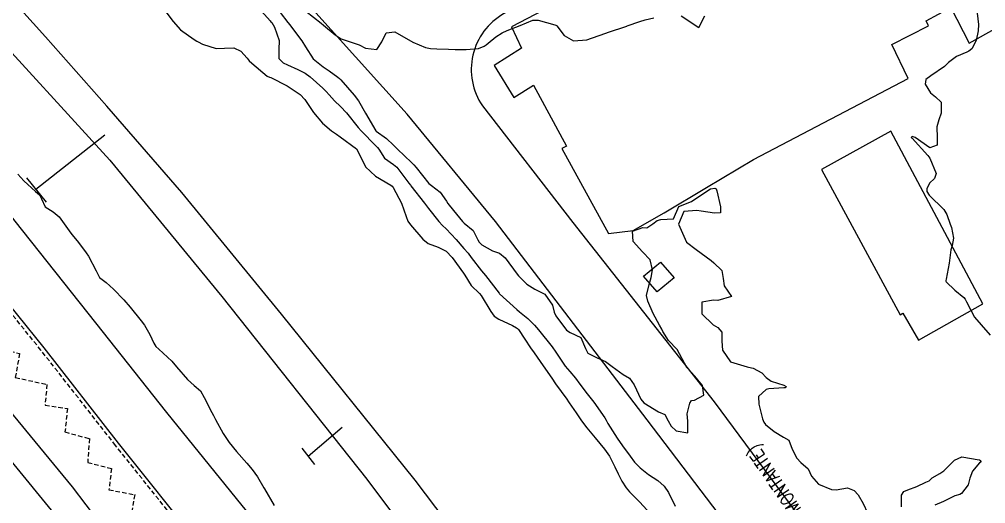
# Model space of a CAD drawing. Header units: metres. Extents: x 292545 to 299085, y 7450245 to 7463078.
# Drawn here: x 297997.3 to 298105.4, y 7452005.5 to 7452059.7 of the extents above; entities that cross this region are included whole.
import ezdxf

# ---------------------------------------------------------------- set-up
doc = ezdxf.new("R2010")
doc.units = ezdxf.units.M
doc.linetypes.add('DASHED', pattern=[0.75, 0.5, -0.25])
for name, color, linetype in [('Canteiro', 45, 'DASHED'), ('Curvas de Nivel 1m', 11, 'Continuous'), ('Curvas de Nivel 5m', 15, 'Continuous'), ('Edificações', 30, 'Continuous'), ('Linha Férrea', 20, 'Continuous'), ('Pórtico', 62, 'Continuous'), ('TEXTO', 45, 'Continuous'), ('Vias Primárias', 230, 'Continuous')]:
    doc.layers.add(name, color=color, linetype=linetype)
doc.styles.add('ROMANS', font='romans', dxfattribs={"height": 0.2})

msp = doc.modelspace()

# ---------------------------------------------------------------- linework, layer by layer
at = {"layer": 'Canteiro'}
for points in [[(298017.09, 7452000.73), (298008.04, 7452012.05), (297999.69, 7452022.7), (297984.94, 7452040.97)], [(297994.77, 7452022.93), (297997.3, 7452022.33), (297996.82, 7452019.65), (298000.36, 7452018.87), (298000.15, 7452016.57), (298002.65, 7452016.18), (298002.38, 7452013.56), (298005.11, 7452012.81), (298004.92, 7452010.15), (298007.58, 7452009.48), (298007.3, 7452007.09), (298010.18, 7452006.55), (298009.72, 7452003.95)]]:
    msp.add_lwpolyline(points, dxfattribs=at)
at = {"layer": 'Curvas de Nivel 1m', "flags": 128}
for points, elevation in [([(298013.34, 7452060.98), (298014.48, 7452059.46), (298015.31, 7452058.53), (298016.84, 7452057.43), (298017.12, 7452057.25), (298017.29, 7452057.16), (298017.78, 7452056.92), (298019.28, 7452056.42), (298020.23, 7452056.45), (298021.28, 7452056.49), (298022.05, 7452056.14), (298022.78, 7452055.36), (298022.99, 7452055.07), (298023.27, 7452054.78), (298025.01, 7452053.33), (298025.25, 7452053.23), (298025.4, 7452053.18), (298027.24, 7452052.27), (298028.68, 7452051.29), (298029.22, 7452050.71), (298030.2, 7452049.27), (298031.19, 7452048.09), (298032.22, 7452047.24), (298032.78, 7452046.85), (298033.17, 7452046.55), (298035.01, 7452045.21), (298035.15, 7452044.97), (298036.02, 7452043.2), (298037.12, 7452042.15), (298038.83, 7452041.16), (298038.99, 7452041.05), (298039.1, 7452040.88), (298040.02, 7452039.15), (298040.56, 7452037.65), (298040.75, 7452037.14), (298041.05, 7452036.72), (298042.42, 7452035.13), (298043.03, 7452034.63), (298044.13, 7452034.21), (298045.02, 7452033.79), (298045.69, 7452033.08), (298046.99, 7452031.31), (298047.13, 7452031.07), (298047.85, 7452029.93), (298048.75, 7452029.04), (298048.96, 7452028.82), (298050.05, 7452027.03), (298050.39, 7452026.49), (298050.92, 7452026.16), (298052.45, 7452025.47), (298052.91, 7452025.2), (298053.03, 7452025.11), (298053.13, 7452025), (298053.84, 7452023.92), (298054.48, 7452022.98), (298054.88, 7452022.4), (298055.9, 7452020.96), (298056.85, 7452019.57), (298057.28, 7452018.95), (298058.53, 7452017.22), (298058.74, 7452016.93), (298058.81, 7452016.82), (298059.57, 7452015.69), (298060.12, 7452014.91), (298060.4, 7452014.51), (298060.78, 7452014.02), (298061.7, 7452012.89), (298062.75, 7452011.63), (298063.3, 7452010.87), (298063.92, 7452009.67), (298064.28, 7452008.86), (298064.71, 7452008.05), (298065.18, 7452007.32), (298065.56, 7452006.85), (298066.69, 7452005.74), (298067.52, 7452004.82)], 704), ([(298023.7, 7452061.35), (298025.33, 7452059.54), (298025.43, 7452059.43), (298025.51, 7452059.33), (298025.82, 7452058.82), (298026.36, 7452057.31), (298026.3, 7452056.33), (298026.3, 7452055.31), (298026.8, 7452054.84), (298027.27, 7452054.62), (298028.45, 7452054.1), (298029.26, 7452053.68), (298029.82, 7452053.27), (298031.23, 7452051.98), (298031.6, 7452051.63), (298031.96, 7452051.25), (298032.55, 7452050.58), (298033.21, 7452049.95), (298033.89, 7452049.22), (298035.18, 7452047.61), (298035.52, 7452047.21), (298037.16, 7452045.56), (298037.35, 7452045.38), (298037.49, 7452045.18), (298038.14, 7452044.17), (298039.14, 7452043.47), (298039.5, 7452043.16), (298040.86, 7452041.39), (298041.05, 7452041.14), (298041.1, 7452041.07), (298042.61, 7452039.12), (298043.07, 7452038.53), (298044.2, 7452037.1), (298044.61, 7452036.66), (298045.04, 7452036.28), (298046.17, 7452035.08), (298047.02, 7452034.06), (298047.49, 7452033.53), (298047.85, 7452033.06), (298048.99, 7452031.56), (298049.42, 7452031.04), (298050.96, 7452029.06), (298050.99, 7452029.02), (298052.94, 7452027.26), (298053.26, 7452027), (298054.18, 7452026.24), (298054.92, 7452025.49), (298055.36, 7452024.97), (298056.89, 7452023.08), (298056.99, 7452022.95), (298057.24, 7452022.59), (298058.37, 7452020.93), (298058.86, 7452020.33), (298059.5, 7452019.57), (298059.99, 7452018.91), (298060.83, 7452017.82), (298061.56, 7452016.89), (298062.8, 7452015.12), (298062.94, 7452014.88), (298063.14, 7452014.52), (298064.16, 7452012.87), (298064.76, 7452011.99), (298065.61, 7452010.85), (298066.1, 7452010.2), (298066.73, 7452009.53), (298067.68, 7452008.82), (298068.72, 7452008.12), (298069.42, 7452007.51), (298069.92, 7452006.79), (298070.68, 7452005.26)], 703), ([(298026.46, 7452060.44), (298027.32, 7452059.33), (298027.35, 7452059.3), (298027.49, 7452059.12), (298028.89, 7452057.28), (298029.29, 7452056.61), (298030.17, 7452055.27), (298031.26, 7452054.38), (298031.95, 7452053.94), (298032.91, 7452053.23), (298033.09, 7452053.08), (298033.24, 7452052.92), (298034.75, 7452051.21), (298035.22, 7452050.57), (298036.01, 7452049.2), (298037.17, 7452047.23), (298037.21, 7452047.19), (298038.35, 7452046.36), (298039.16, 7452045.61), (298039.6, 7452045.16), (298041.14, 7452043.69), (298041.43, 7452043.43), (298041.69, 7452043.13), (298043.11, 7452041.35), (298043.4, 7452041.12), (298044.37, 7452040.37), (298045.09, 7452039.35), (298045.23, 7452039.09), (298045.86, 7452038.3), (298046.86, 7452037.07), (298047.05, 7452036.9), (298048.07, 7452036.08), (298048.58, 7452035.05), (298048.74, 7452034.76), (298049.03, 7452034.47), (298050.22, 7452033.82), (298051.02, 7452033.53), (298051.64, 7452033.01), (298052.99, 7452031.19), (298053.14, 7452031), (298054.07, 7452030.08), (298054.97, 7452029.52), (298056.09, 7452028.96), (298056.94, 7452027.73), (298057.13, 7452026.95), (298057.31, 7452026.56), (298058.5, 7452024.93), (298058.91, 7452024.68), (298060.11, 7452024.11), (298060.63, 7452022.9), (298060.88, 7452022.36), (298061.94, 7452021.83), (298062.87, 7452021.45), (298063.63, 7452020.87), (298064.85, 7452019.97), (298065.57, 7452019.57), (298066.07, 7452018.84), (298066.82, 7452017.24), (298067.16, 7452016.83), (298068.8, 7452015.8), (298069.51, 7452015.51), (298069.89, 7452014.79), (298070.21, 7452014.22), (298070.78, 7452013.69), (298072.1, 7452013.45), (298072.07, 7452014.77), (298071.99, 7452015.58), (298072.31, 7452016.76), (298072.51, 7452017.07), (298072.82, 7452017.11), (298073.89, 7452017.69), (298073.71, 7452018.75), (298072.85, 7452019.81), (298071.98, 7452020.77), (298070.89, 7452022.78), (298069.91, 7452023.8), (298069.29, 7452024.8), (298069.17, 7452025.06), (298068.92, 7452025.48), (298068.2, 7452026.82), (298067.59, 7452028.18), (298067.47, 7452028.82), (298067.74, 7452030.06), (298067.98, 7452030.82), (298068.12, 7452031.69), (298067.88, 7452032.82), (298067.02, 7452033.68), (298065.98, 7452034.84), (298065.88, 7452036.01), (298067.05, 7452036.41), (298067.48, 7452036.39), (298068.18, 7452036.82), (298068.66, 7452037.21), (298069.06, 7452037.31), (298070.46, 7452037.39), (298071.08, 7452038.78), (298072.51, 7452039.34), (298073.09, 7452039.74), (298074.62, 7452040.74), (298075.1, 7452040.8), (298075.25, 7452040.73), (298075.31, 7452040.52), (298075.73, 7452038.72), (298075.72, 7452038.07), (298075.07, 7452038.03), (298073.58, 7452038.25), (298073.08, 7452038.31), (298071.65, 7452038.19), (298071.05, 7452036.78), (298071.95, 7452034.77), (298073.02, 7452033.95), (298074.68, 7452032.74), (298075, 7452032.48), (298075.87, 7452031.61), (298076.02, 7452030.72), (298076.14, 7452029.89), (298076.96, 7452028.71), (298075.43, 7452028.26), (298074.96, 7452028.28), (298073.64, 7452028.06), (298073.64, 7452026.75), (298074.92, 7452025.52), (298075.44, 7452025.25), (298075.87, 7452024.73), (298075.89, 7452023.71), (298075.97, 7452022.72), (298076.87, 7452021.39), (298078.73, 7452020.83), (298078.86, 7452020.81), (298079.38, 7452020.68), (298080.35, 7452020.16), (298080.85, 7452019.64), (298081.41, 7452019.22), (298082.84, 7452018.79), (298083.09, 7452018.64), (298082.98, 7452018.5), (298082.84, 7452018.48), (298081.13, 7452018.37), (298080.84, 7452018.3), (298079.99, 7452017.51), (298080.01, 7452016.68), (298080.45, 7452015.02), (298080.57, 7452014.67), (298080.79, 7452014.38), (298081.73, 7452013.61), (298082.78, 7452012.99), (298083.37, 7452012.63), (298083.77, 7452011.62), (298084.29, 7452010.62), (298084.74, 7452010.16), (298085.55, 7452009.43), (298085.92, 7452008.6), (298086.71, 7452007.72), (298088.17, 7452007.11), (298088.7, 7452007.1), (298089.94, 7452007.32), (298090.7, 7452007.03), (298091.14, 7452006.54), (298091.7, 7452005.55), (298092.17, 7452004.53)], 702), ([(298029.34, 7452060.59), (298031.04, 7452059.26), (298031.32, 7452059.04), (298032.6, 7452057.95), (298033.3, 7452057.5), (298034.17, 7452057.22), (298035.29, 7452056.84), (298036.01, 7452056.47), (298037.28, 7452056.32), (298037.85, 7452057.18), (298038.31, 7452058.18), (298039.31, 7452058.28), (298041.29, 7452057.14), (298042.72, 7452056.55), (298043.29, 7452056.44), (298043.98, 7452056.4), (298045.29, 7452056.36), (298046.04, 7452056.33), (298047.29, 7452056.3), (298048.66, 7452056.42), (298049.29, 7452056.68), (298049.5, 7452056.83), (298049.74, 7452057.04), (298050.59, 7452057.74), (298051.31, 7452058.18), (298051.87, 7452058.46), (298053.32, 7452058.99), (298054.72, 7452059.58), (298055.33, 7452059.6), (298057.2, 7452059.08), (298057.32, 7452059.04), (298057.37, 7452059), (298057.41, 7452058.95), (298058.24, 7452057.88), (298059.3, 7452057.27), (298060.79, 7452057.41), (298061.3, 7452057.58), (298062.27, 7452057.93), (298063.31, 7452058.29), (298065.03, 7452058.85), (298065.24, 7452058.92), (298065.31, 7452058.95), (298066.7, 7452059.46), (298067.32, 7452059.63), (298068.29, 7452059.86)], 701), ([(298071.33, 7452060.1), (298073.31, 7452058.76), (298074, 7452060.08)], 701), ([(298104.46, 7452060.39), (298104.6, 7452059.11), (298104.58, 7452058.39), (298104.35, 7452057.34), (298103.86, 7452056.39), (298103.54, 7452056.14), (298103.29, 7452056.03), (298102.16, 7452055.53), (298101.27, 7452054.86), (298100.8, 7452054.43), (298099.26, 7452053.36), (298098.72, 7452052.98), (298098.66, 7452052.46), (298099.23, 7452051.47), (298099.81, 7452051.02), (298100.42, 7452050.43), (298100.45, 7452049.19), (298100.17, 7452048.44), (298099.95, 7452047.68), (298099.97, 7452046.44), (298099.97, 7452045.63), (298099.16, 7452045.32), (298097.52, 7452046.47), (298097.17, 7452046.61), (298097.09, 7452046.47), (298097.13, 7452046.43), (298097.17, 7452046.39), (298098.95, 7452044.45), (298099.15, 7452044.18), (298099.86, 7452042.44), (298099.67, 7452041.89), (298099.11, 7452041.36), (298098.81, 7452040.75), (298098.82, 7452040.45), (298099.1, 7452040.05), (298100.74, 7452038.43), (298101.07, 7452037.86), (298101.44, 7452036.8), (298101.59, 7452036.42), (298101.83, 7452035.21), (298101.67, 7452034.42), (298101.53, 7452033.91), (298101.31, 7452032.43), (298100.99, 7452030.65), (298100.94, 7452030.48), (298100.94, 7452030.43), (298100.98, 7452030.36), (298101.98, 7452029.42), (298102.97, 7452028.61), (298103.13, 7452028.4), (298103.26, 7452028.1), (298104.17, 7452026.39), (298104.92, 7452025.52), (298105.9, 7452024.37)], 701), ([(298095.98, 7452005.19), (298095.98, 7452006.49), (298096.26, 7452006.92), (298096.7, 7452007.07), (298097.7, 7452007.47), (298098.72, 7452007.96), (298099.09, 7452008.08), (298099.41, 7452008.44), (298100.27, 7452008.9), (298100.73, 7452009.2), (298101.94, 7452010.41), (298102.75, 7452010.77), (298104.67, 7452010.46), (298104.74, 7452010.43), (298104.81, 7452010.38), (298104.89, 7452010.23), (298104.74, 7452010.09), (298103.93, 7452009.18), (298103.65, 7452008.39), (298103.45, 7452007.65), (298102.7, 7452006.67), (298102.52, 7452006.57), (298101.96, 7452006.41), (298100.69, 7452005.8), (298099.74, 7452005.38)], 702)]:
    msp.add_lwpolyline(points, dxfattribs=dict(at, elevation=elevation))
at = {"layer": 'Curvas de Nivel 5m', "elevation": 705, "flags": 128}
msp.add_lwpolyline([(297997.11, 7452042.37), (297997.79, 7452041.65), (297999.09, 7452040.46), (297999.54, 7452040.08), (297999.75, 7452039.63), (298000.17, 7452038.72), (298001.07, 7452038.17), (298001.71, 7452037.6), (298003.04, 7452035.8), (298003.2, 7452035.59), (298003.88, 7452034.73), (298004.75, 7452033.57), (298005.01, 7452033.22), (298005.86, 7452031.56), (298006.24, 7452030.82), (298006.97, 7452030.26), (298007.81, 7452029.53), (298008.95, 7452028.32), (298009.68, 7452027.51), (298010.92, 7452025.99), (298011.27, 7452025.49), (298011.87, 7452024.45), (298012.33, 7452023.48), (298012.53, 7452023.12), (298012.89, 7452022.81), (298014.32, 7452021.46), (298014.86, 7452020.85), (298016.09, 7452019.44), (298016.84, 7452018.76), (298017.55, 7452018.14), (298017.97, 7452017.41), (298018.8, 7452015.72), (298018.99, 7452015.4), (298019.22, 7452014.97), (298020.09, 7452013.39), (298020.76, 7452012.37), (298021.57, 7452011.37), (298022.73, 7452010.07), (298023.34, 7452009.35), (298023.91, 7452008.53), (298024.63, 7452007.33), (298024.7, 7452007.21), (298025.77, 7452005.32)], dxfattribs=at)
at = {"layer": 'Edificações'}
msp.add_lwpolyline([(298057.58, 7452061.59), (298052.35, 7452058.84), (298053.48, 7452056.48), (298050.41, 7452054.53), (298052.61, 7452050.96), (298054.82, 7452052.34), (298058.5, 7452045.52), (298057.98, 7452045.25), (298063.21, 7452035.73), (298065.98, 7452036.09), (298069.44, 7452038.07), (298074.16, 7452040.88), (298079.43, 7452044.03), (298096.73, 7452053.08), (298094.91, 7452056.87), (298099.02, 7452058.98), (298098.75, 7452059.52), (298101.52, 7452061.01), (298103.55, 7452057.03), (298111.45, 7452061.44)], dxfattribs=at)
for points in [[(298105.08, 7452027.9), (298094.79, 7452047.2), (298087.03, 7452042.9), (298095.86, 7452026.66), (298096.15, 7452026.83), (298097.88, 7452023.83)], [(298069.02, 7452032.55), (298070.55, 7452030.78), (298068.66, 7452029.24), (298067.11, 7452030.97)]]:
    msp.add_lwpolyline(points, close=True, dxfattribs=at)
at = {"layer": 'Linha Férrea', "linetype": 'Continuous'}
for points in [[(297893.72, 7452147.89), (297914.1, 7452132.6), (297926.88, 7452122.2), (297939.08, 7452112.27), (297953.85, 7452099.01), (297967.06, 7452086.24), (297978.84, 7452074.65), (297992.85, 7452059.83), (298007.38, 7452043.96), (298019.92, 7452028.72), (298036.17, 7452008.29), (298049.85, 7451990), (298064.39, 7451969.86), (298079.59, 7451947.67), (298092.51, 7451928.63), (298107.33, 7451907.01), (298120.77, 7451886.73)], [(298109.83, 7451909.87), (298101.46, 7451922.29), (298094.25, 7451933.5), (298087.81, 7451942.66), (298079.09, 7451955.52), (298071.88, 7451966), (298060.19, 7451983.04), (298050.94, 7451995.8), (298041.58, 7452008.18), (298026.61, 7452026.71), (298015.47, 7452040.32), (298007.07, 7452049.97), (298000.21, 7452057.74), (297992.2, 7452066.57), (297985.1, 7452074.34), (297977.8, 7452081.54), (297968.55, 7452090.46), (297959.91, 7452098.9), (297950.74, 7452107.21), (297937.94, 7452118.44), (297926.33, 7452127.84), (297915.76, 7452136.28), (297904.64, 7452144.73)]]:
    msp.add_lwpolyline(points, dxfattribs=at)
at = {"layer": 'Pórtico'}
for points in [[(297999.11, 7452040.69), (298006.83, 7452046.77)], [(297998.09, 7452041.97), (298000.27, 7452039.24)], [(298029.59, 7452010.84), (298033.38, 7452014.08)], [(298028.88, 7452011.75), (298030.31, 7452009.93)]]:
    msp.add_lwpolyline(points, dxfattribs=at)
at = {"layer": 'Vias Primárias'}
for points in [[(298145.63, 7451892.69), (298127.67, 7451924.49), (298111.13, 7451953.84), (298103.62, 7451966.89), (298096.8, 7451976.61), (298081.52, 7451996.56), (298067.52, 7452014.9), (298050.54, 7452037.1), (298040.69, 7452049.1), (298026.38, 7452064.95), (298009.46, 7452083.82), (297998.77, 7452096.24), (297985.71, 7452108.3), (297973.48, 7452119.64), (297954.9, 7452136.5), (297943.26, 7452146.12), (297934.38, 7452153.14), (297922.14, 7452162.8), (297911.08, 7452170.91), (297898.97, 7452179.7)], [(298080.14, 7451912.36), (298073.38, 7451922.6), (298065.48, 7451934.45), (298057.04, 7451947.2), (298049.17, 7451958.88), (298041.75, 7451968.95), (298034.17, 7451978.91), (298026.84, 7451988.74), (298017.43, 7452000.99), (298008.37, 7452012.32), (298000.03, 7452022.96), (297985.28, 7452041.24)], [(297992.36, 7452020.51), (298003.19, 7452007.44), (298010.82, 7451997.36), (298018, 7451988.64), (298026.05, 7451977.93), (298033.84, 7451967.46), (298043.43, 7451953.9), (298053.13, 7451939.79), (298057.33, 7451933.67), (298064.27, 7451927.79), (298072.17, 7451921.15), (298073.86, 7451919.62), (298080.14, 7451912.36)]]:
    msp.add_lwpolyline(points, dxfattribs=at)
for points in [[(298018.46, 7451982.54), (298004.19, 7452000.76), (297988.68, 7452019.67), (297971.34, 7452039.36), (297954.45, 7452058.64), (297953.87, 7452061.11), (297952.23, 7452076.25), (297951.37, 7452082.74, 0.174156), (297949.37, 7452086.62), (297946.45, 7452089.38), (297935.24, 7452098.82), (297923.23, 7452109.64), (297910.86, 7452119.19), (297901.81, 7452126.27), (297888.54, 7452135.57), (297869.9, 7452147.61), (297854.21, 7452157.4), (297840.94, 7452165.35), (297830.74, 7452170.8, 0.111184), (297817.22, 7452172.35, 0.518837), (297813.38, 7452165.93, 0.933116)], [(298105.19, 7451878.22, 0.092228), (298097.34, 7451898.19, 0.015887), (298087.75, 7451912.51), (298076.75, 7451928.99), (298058.6, 7451956.32), (298045.74, 7451974.13), (298033.48, 7451990.62), (298023.31, 7452003.94), (298013.79, 7452015.74), (298005.82, 7452025.76), (297996.81, 7452037.12), (297987.38, 7452049.36), (297978.21, 7452061.04), (297969.84, 7452071.7), (297960.2, 7452083.47), (297954.35, 7452089.92), (297936.53, 7452104.95), (297925.96, 7452113.95), (297915.07, 7452122.99), (297908.63, 7452128.41)], [(298114.08, 7452095.16), (298086.33, 7452079.85), (298060.11, 7452065.22), (298051.47, 7452060.3, 0.43881), (298049.1, 7452050.03), (298059.22, 7452036.99), (298075.02, 7452016.94), (298089.04, 7451998), (298102.6, 7451980.48), (298107.04, 7451973.78)]]:
    msp.add_lwpolyline(points, format="xyb", dxfattribs=at)

# ---------------------------------------------------------------- texts
at = {"layer": 'TEXTO', "style": 'ROMANS', "width": 0.8}
msp.add_text('FUNDO=701,160 (SEÇÃO MONTANTE)', height=1.5, rotation=124.223, dxfattribs=at).set_placement((298096.59, 7451987.69))

doc.saveas('drawing.dxf')
